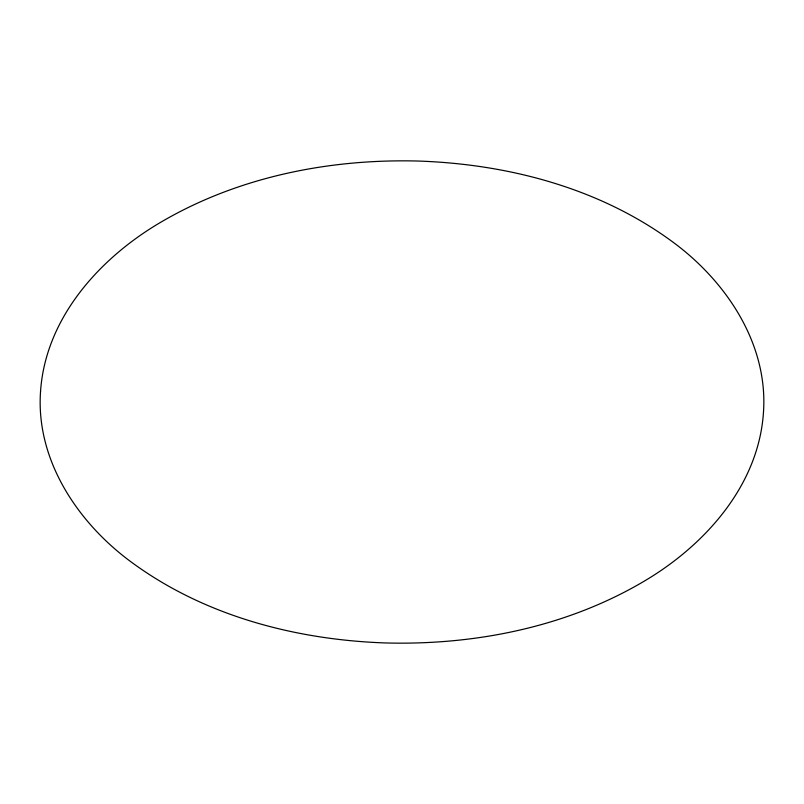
<?xml version="1.0" encoding="UTF-8"?>
<svg xmlns="http://www.w3.org/2000/svg" width="804" height="804" viewBox="0 0 804 804"><rect width="100%" height="100%" fill="white"/><g stroke="black" fill="none" stroke-linecap="round" stroke-linejoin="round"><path stroke-width="1.21" d="M40.562 391.246C35.476 460.732 78.822 524.308 133.273 563.504C206.095 616.427 296.797 639.954 385.87 642.959C475.254 645.29 566.77 626.999 644.255 581.151C704.766 545.383 758.484 485.737 763.438 412.753C768.524 343.268 725.178 279.691 670.727 240.496C597.905 187.573 507.203 164.046 418.13 161.041C328.746 158.71 237.23 177.001 159.745 222.849C99.234 258.617 45.516 318.263 40.562 391.246"/></g></svg>
